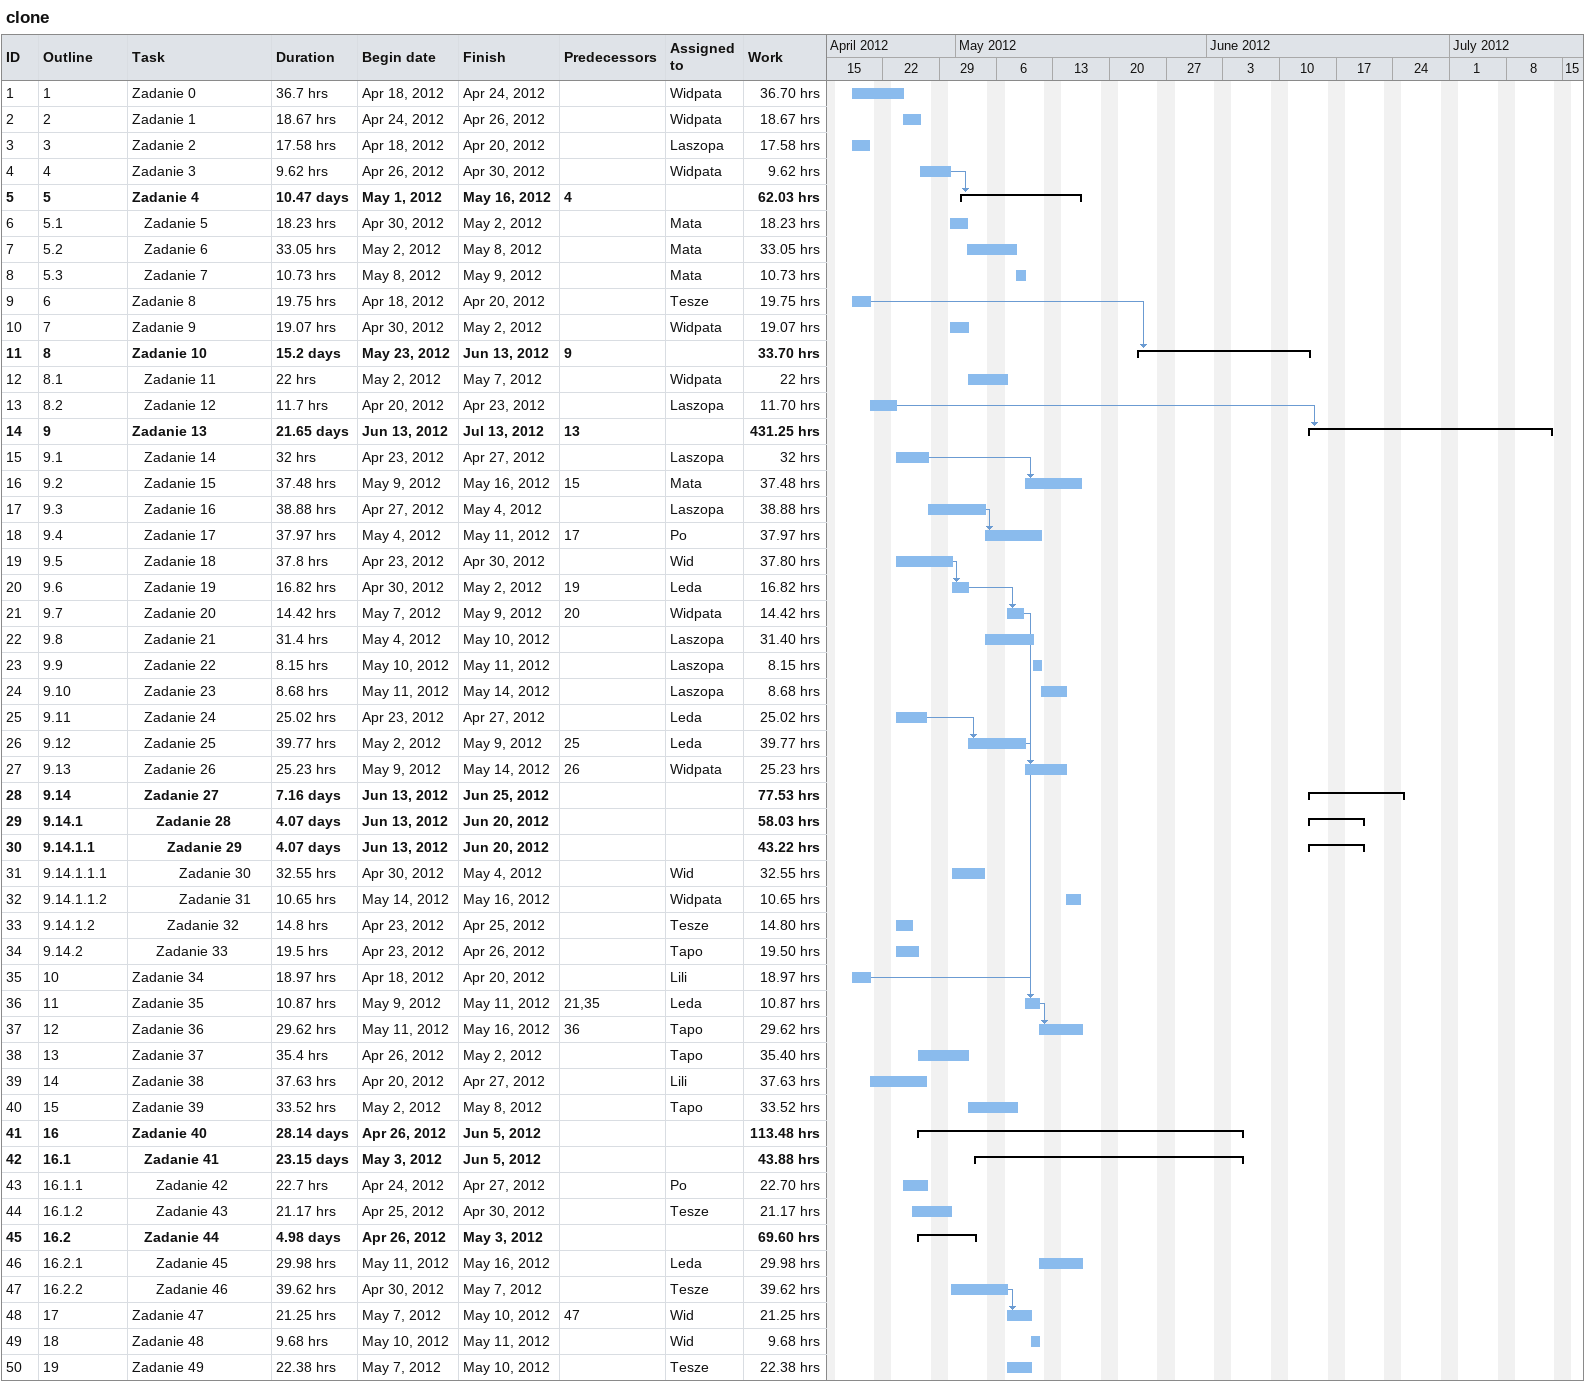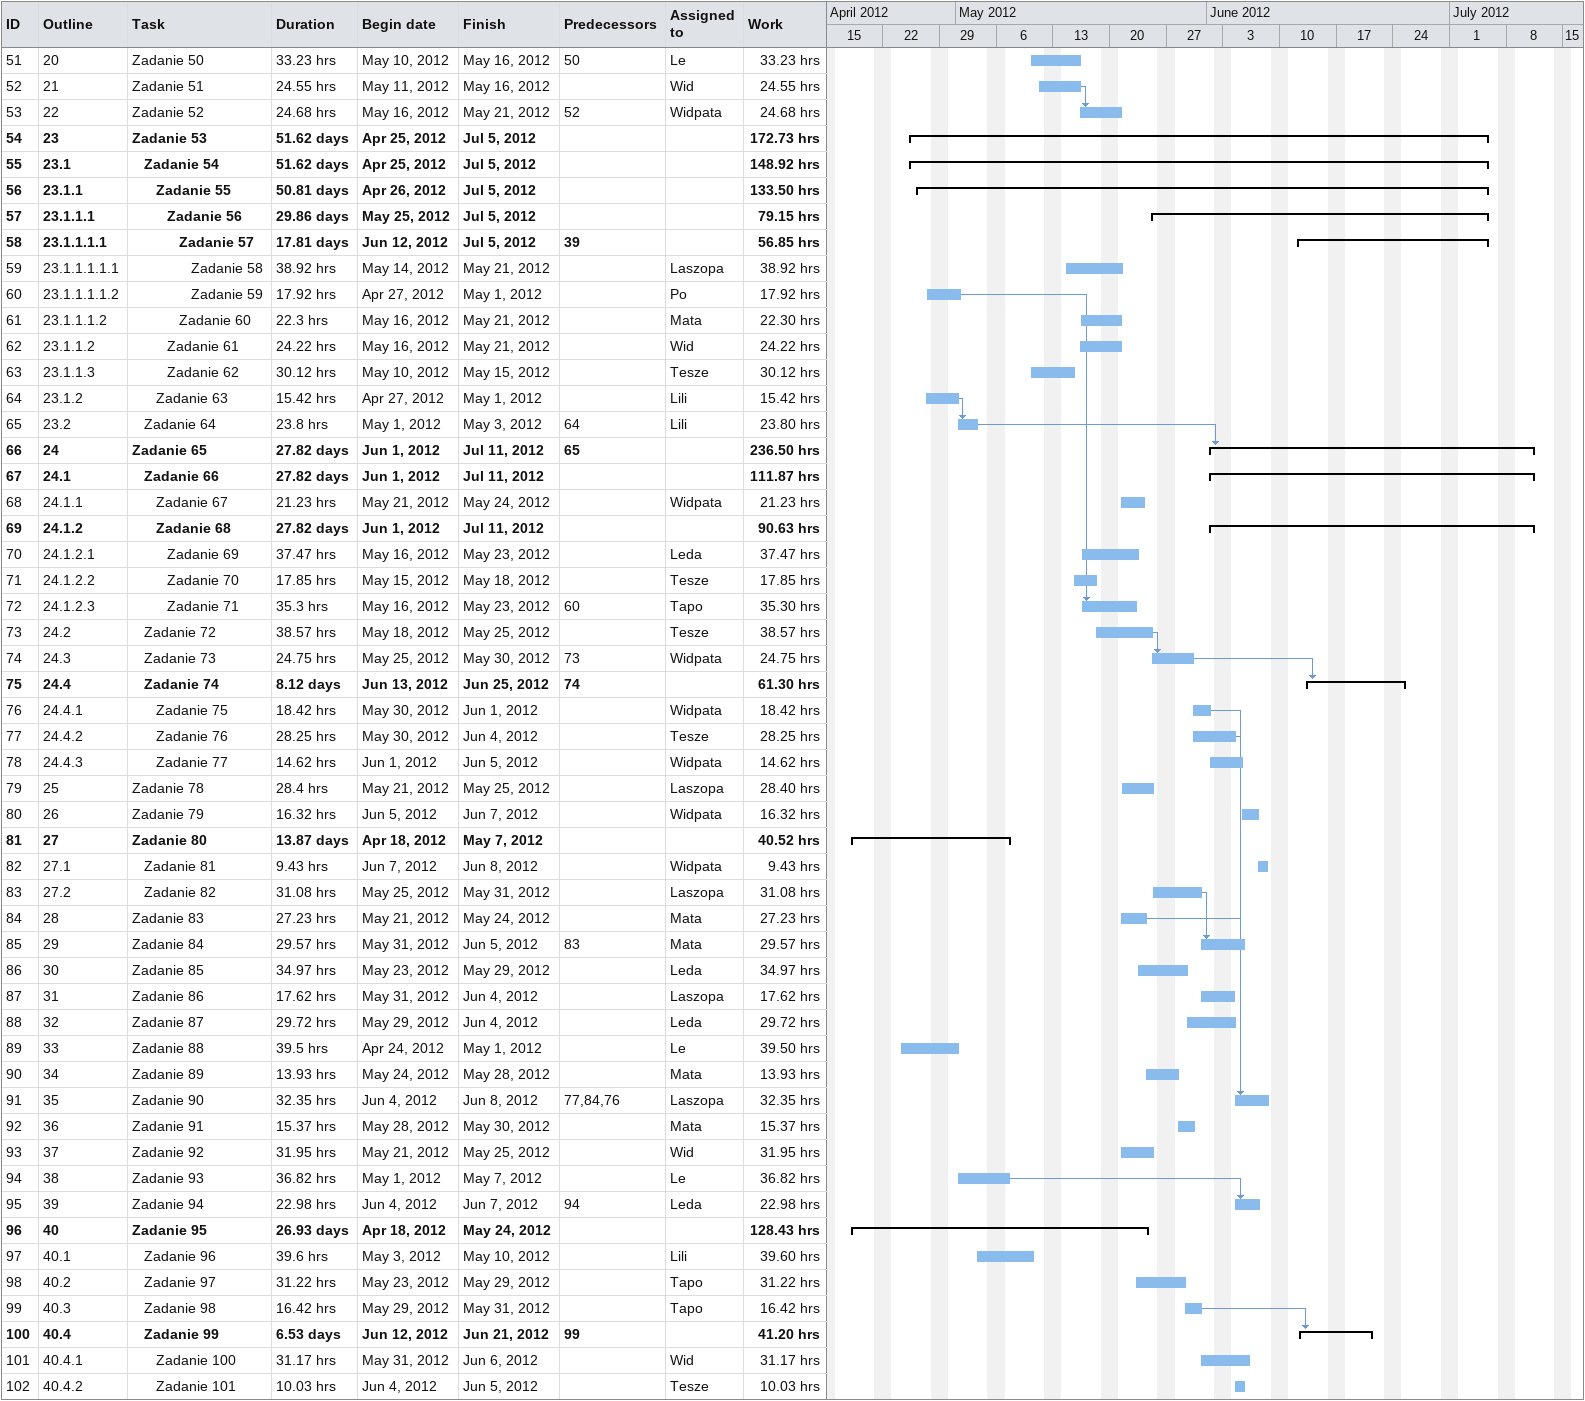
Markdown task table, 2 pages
clone

| ID | WBS | Task | Duration | Start | Finish | Predecessors | Resources | Work (h) |
|---|---|---|---|---|---|---|---|---|
| 1 | 1 | Zadanie 0 | 36.7h | 2012-04-18 | 2012-04-24 |  | Widpata | 36.70 |
| 2 | 2 | Zadanie 1 | 18.67h | 2012-04-24 | 2012-04-26 |  | Widpata | 18.67 |
| 3 | 3 | Zadanie 2 | 17.58h | 2012-04-18 | 2012-04-20 |  | Laszopa | 17.58 |
| 4 | 4 | Zadanie 3 | 9.62h | 2012-04-26 | 2012-04-30 |  | Widpata | 9.62 |
| 5 | 5 | **Zadanie 4** | 10.47d | 2012-05-01 | 2012-05-16 | 4 |  | 62.03 |
| 6 | 5.1 | Zadanie 5 | 18.23h | 2012-04-30 | 2012-05-02 |  | Mata | 18.23 |
| 7 | 5.2 | Zadanie 6 | 33.05h | 2012-05-02 | 2012-05-08 |  | Mata | 33.05 |
| 8 | 5.3 | Zadanie 7 | 10.73h | 2012-05-08 | 2012-05-09 |  | Mata | 10.73 |
| 9 | 6 | Zadanie 8 | 19.75h | 2012-04-18 | 2012-04-20 |  | Tesze | 19.75 |
| 10 | 7 | Zadanie 9 | 19.07h | 2012-04-30 | 2012-05-02 |  | Widpata | 19.07 |
| 11 | 8 | **Zadanie 10** | 15.2d | 2012-05-23 | 2012-06-13 | 9 |  | 33.70 |
| 12 | 8.1 | Zadanie 11 | 22h | 2012-05-02 | 2012-05-07 |  | Widpata | 22 |
| 13 | 8.2 | Zadanie 12 | 11.7h | 2012-04-20 | 2012-04-23 |  | Laszopa | 11.70 |
| 14 | 9 | **Zadanie 13** | 21.65d | 2012-06-13 | 2012-07-13 | 13 |  | 431.25 |
| 15 | 9.1 | Zadanie 14 | 32h | 2012-04-23 | 2012-04-27 |  | Laszopa | 32 |
| 16 | 9.2 | Zadanie 15 | 37.48h | 2012-05-09 | 2012-05-16 | 15 | Mata | 37.48 |
| 17 | 9.3 | Zadanie 16 | 38.88h | 2012-04-27 | 2012-05-04 |  | Laszopa | 38.88 |
| 18 | 9.4 | Zadanie 17 | 37.97h | 2012-05-04 | 2012-05-11 | 17 | Po | 37.97 |
| 19 | 9.5 | Zadanie 18 | 37.8h | 2012-04-23 | 2012-04-30 |  | Wid | 37.80 |
| 20 | 9.6 | Zadanie 19 | 16.82h | 2012-04-30 | 2012-05-02 | 19 | Leda | 16.82 |
| 21 | 9.7 | Zadanie 20 | 14.42h | 2012-05-07 | 2012-05-09 | 20 | Widpata | 14.42 |
| 22 | 9.8 | Zadanie 21 | 31.4h | 2012-05-04 | 2012-05-10 |  | Laszopa | 31.40 |
| 23 | 9.9 | Zadanie 22 | 8.15h | 2012-05-10 | 2012-05-11 |  | Laszopa | 8.15 |
| 24 | 9.10 | Zadanie 23 | 8.68h | 2012-05-11 | 2012-05-14 |  | Laszopa | 8.68 |
| 25 | 9.11 | Zadanie 24 | 25.02h | 2012-04-23 | 2012-04-27 |  | Leda | 25.02 |
| 26 | 9.12 | Zadanie 25 | 39.77h | 2012-05-02 | 2012-05-09 | 25 | Leda | 39.77 |
| 27 | 9.13 | Zadanie 26 | 25.23h | 2012-05-09 | 2012-05-14 | 26 | Widpata | 25.23 |
| 28 | 9.14 | **Zadanie 27** | 7.16d | 2012-06-13 | 2012-06-25 |  |  | 77.53 |
| 29 | 9.14.1 | **Zadanie 28** | 4.07d | 2012-06-13 | 2012-06-20 |  |  | 58.03 |
| 30 | 9.14.1.1 | **Zadanie 29** | 4.07d | 2012-06-13 | 2012-06-20 |  |  | 43.22 |
| 31 | 9.14.1.1.1 | Zadanie 30 | 32.55h | 2012-04-30 | 2012-05-04 |  | Wid | 32.55 |
| 32 | 9.14.1.1.2 | Zadanie 31 | 10.65h | 2012-05-14 | 2012-05-16 |  | Widpata | 10.65 |
| 33 | 9.14.1.2 | Zadanie 32 | 14.8h | 2012-04-23 | 2012-04-25 |  | Tesze | 14.80 |
| 34 | 9.14.2 | Zadanie 33 | 19.5h | 2012-04-23 | 2012-04-26 |  | Tapo | 19.50 |
| 35 | 10 | Zadanie 34 | 18.97h | 2012-04-18 | 2012-04-20 |  | Lili | 18.97 |
| 36 | 11 | Zadanie 35 | 10.87h | 2012-05-09 | 2012-05-11 | 21, 35 | Leda | 10.87 |
| 37 | 12 | Zadanie 36 | 29.62h | 2012-05-11 | 2012-05-16 | 36 | Tapo | 29.62 |
| 38 | 13 | Zadanie 37 | 35.4h | 2012-04-26 | 2012-05-02 |  | Tapo | 35.40 |
| 39 | 14 | Zadanie 38 | 37.63h | 2012-04-20 | 2012-04-27 |  | Lili | 37.63 |
| 40 | 15 | Zadanie 39 | 33.52h | 2012-05-02 | 2012-05-08 |  | Tapo | 33.52 |
| 41 | 16 | **Zadanie 40** | 28.14d | 2012-04-26 | 2012-06-05 |  |  | 113.48 |
| 42 | 16.1 | **Zadanie 41** | 23.15d | 2012-05-03 | 2012-06-05 |  |  | 43.88 |
| 43 | 16.1.1 | Zadanie 42 | 22.7h | 2012-04-24 | 2012-04-27 |  | Po | 22.70 |
| 44 | 16.1.2 | Zadanie 43 | 21.17h | 2012-04-25 | 2012-04-30 |  | Tesze | 21.17 |
| 45 | 16.2 | **Zadanie 44** | 4.98d | 2012-04-26 | 2012-05-03 |  |  | 69.60 |
| 46 | 16.2.1 | Zadanie 45 | 29.98h | 2012-05-11 | 2012-05-16 |  | Leda | 29.98 |
| 47 | 16.2.2 | Zadanie 46 | 39.62h | 2012-04-30 | 2012-05-07 |  | Tesze | 39.62 |
| 48 | 17 | Zadanie 47 | 21.25h | 2012-05-07 | 2012-05-10 | 47 | Wid | 21.25 |
| 49 | 18 | Zadanie 48 | 9.68h | 2012-05-10 | 2012-05-11 |  | Wid | 9.68 |
| 50 | 19 | Zadanie 49 | 22.38h | 2012-05-07 | 2012-05-10 |  | Tesze | 22.38 |
| 51 | 20 | Zadanie 50 | 33.23h | 2012-05-10 | 2012-05-16 | 50 | Le | 33.23 |
| 52 | 21 | Zadanie 51 | 24.55h | 2012-05-11 | 2012-05-16 |  | Wid | 24.55 |
| 53 | 22 | Zadanie 52 | 24.68h | 2012-05-16 | 2012-05-21 | 52 | Widpata | 24.68 |
| 54 | 23 | **Zadanie 53** | 51.62d | 2012-04-25 | 2012-07-05 |  |  | 172.73 |
| 55 | 23.1 | **Zadanie 54** | 51.62d | 2012-04-25 | 2012-07-05 |  |  | 148.92 |
| 56 | 23.1.1 | **Zadanie 55** | 50.81d | 2012-04-26 | 2012-07-05 |  |  | 133.50 |
| 57 | 23.1.1.1 | **Zadanie 56** | 29.86d | 2012-05-25 | 2012-07-05 |  |  | 79.15 |
| 58 | 23.1.1.1.1 | **Zadanie 57** | 17.81d | 2012-06-12 | 2012-07-05 | 39 |  | 56.85 |
| 59 | 23.1.1.1.1.1 | Zadanie 58 | 38.92h | 2012-05-14 | 2012-05-21 |  | Laszopa | 38.92 |
| 60 | 23.1.1.1.1.2 | Zadanie 59 | 17.92h | 2012-04-27 | 2012-05-01 |  | Po | 17.92 |
| 61 | 23.1.1.1.2 | Zadanie 60 | 22.3h | 2012-05-16 | 2012-05-21 |  | Mata | 22.30 |
| 62 | 23.1.1.2 | Zadanie 61 | 24.22h | 2012-05-16 | 2012-05-21 |  | Wid | 24.22 |
| 63 | 23.1.1.3 | Zadanie 62 | 30.12h | 2012-05-10 | 2012-05-15 |  | Tesze | 30.12 |
| 64 | 23.1.2 | Zadanie 63 | 15.42h | 2012-04-27 | 2012-05-01 |  | Lili | 15.42 |
| 65 | 23.2 | Zadanie 64 | 23.8h | 2012-05-01 | 2012-05-03 | 64 | Lili | 23.80 |
| 66 | 24 | **Zadanie 65** | 27.82d | 2012-06-01 | 2012-07-11 | 65 |  | 236.50 |
| 67 | 24.1 | **Zadanie 66** | 27.82d | 2012-06-01 | 2012-07-11 |  |  | 111.87 |
| 68 | 24.1.1 | Zadanie 67 | 21.23h | 2012-05-21 | 2012-05-24 |  | Widpata | 21.23 |
| 69 | 24.1.2 | **Zadanie 68** | 27.82d | 2012-06-01 | 2012-07-11 |  |  | 90.63 |
| 70 | 24.1.2.1 | Zadanie 69 | 37.47h | 2012-05-16 | 2012-05-23 |  | Leda | 37.47 |
| 71 | 24.1.2.2 | Zadanie 70 | 17.85h | 2012-05-15 | 2012-05-18 |  | Tesze | 17.85 |
| 72 | 24.1.2.3 | Zadanie 71 | 35.3h | 2012-05-16 | 2012-05-23 | 60 | Tapo | 35.30 |
| 73 | 24.2 | Zadanie 72 | 38.57h | 2012-05-18 | 2012-05-25 |  | Tesze | 38.57 |
| 74 | 24.3 | Zadanie 73 | 24.75h | 2012-05-25 | 2012-05-30 | 73 | Widpata | 24.75 |
| 75 | 24.4 | **Zadanie 74** | 8.12d | 2012-06-13 | 2012-06-25 | 74 |  | 61.30 |
| 76 | 24.4.1 | Zadanie 75 | 18.42h | 2012-05-30 | 2012-06-01 |  | Widpata | 18.42 |
| 77 | 24.4.2 | Zadanie 76 | 28.25h | 2012-05-30 | 2012-06-04 |  | Tesze | 28.25 |
| 78 | 24.4.3 | Zadanie 77 | 14.62h | 2012-06-01 | 2012-06-05 |  | Widpata | 14.62 |
| 79 | 25 | Zadanie 78 | 28.4h | 2012-05-21 | 2012-05-25 |  | Laszopa | 28.40 |
| 80 | 26 | Zadanie 79 | 16.32h | 2012-06-05 | 2012-06-07 |  | Widpata | 16.32 |
| 81 | 27 | **Zadanie 80** | 13.87d | 2012-04-18 | 2012-05-07 |  |  | 40.52 |
| 82 | 27.1 | Zadanie 81 | 9.43h | 2012-06-07 | 2012-06-08 |  | Widpata | 9.43 |
| 83 | 27.2 | Zadanie 82 | 31.08h | 2012-05-25 | 2012-05-31 |  | Laszopa | 31.08 |
| 84 | 28 | Zadanie 83 | 27.23h | 2012-05-21 | 2012-05-24 |  | Mata | 27.23 |
| 85 | 29 | Zadanie 84 | 29.57h | 2012-05-31 | 2012-06-05 | 83 | Mata | 29.57 |
| 86 | 30 | Zadanie 85 | 34.97h | 2012-05-23 | 2012-05-29 |  | Leda | 34.97 |
| 87 | 31 | Zadanie 86 | 17.62h | 2012-05-31 | 2012-06-04 |  | Laszopa | 17.62 |
| 88 | 32 | Zadanie 87 | 29.72h | 2012-05-29 | 2012-06-04 |  | Leda | 29.72 |
| 89 | 33 | Zadanie 88 | 39.5h | 2012-04-24 | 2012-05-01 |  | Le | 39.50 |
| 90 | 34 | Zadanie 89 | 13.93h | 2012-05-24 | 2012-05-28 |  | Mata | 13.93 |
| 91 | 35 | Zadanie 90 | 32.35h | 2012-06-04 | 2012-06-08 | 77, 84, 76 | Laszopa | 32.35 |
| 92 | 36 | Zadanie 91 | 15.37h | 2012-05-28 | 2012-05-30 |  | Mata | 15.37 |
| 93 | 37 | Zadanie 92 | 31.95h | 2012-05-21 | 2012-05-25 |  | Wid | 31.95 |
| 94 | 38 | Zadanie 93 | 36.82h | 2012-05-01 | 2012-05-07 |  | Le | 36.82 |
| 95 | 39 | Zadanie 94 | 22.98h | 2012-06-04 | 2012-06-07 | 94 | Leda | 22.98 |
| 96 | 40 | **Zadanie 95** | 26.93d | 2012-04-18 | 2012-05-24 |  |  | 128.43 |
| 97 | 40.1 | Zadanie 96 | 39.6h | 2012-05-03 | 2012-05-10 |  | Lili | 39.60 |
| 98 | 40.2 | Zadanie 97 | 31.22h | 2012-05-23 | 2012-05-29 |  | Tapo | 31.22 |
| 99 | 40.3 | Zadanie 98 | 16.42h | 2012-05-29 | 2012-05-31 |  | Tapo | 16.42 |
| 100 | 40.4 | **Zadanie 99** | 6.53d | 2012-06-12 | 2012-06-21 | 99 |  | 41.20 |
| 101 | 40.4.1 | Zadanie 100 | 31.17h | 2012-05-31 | 2012-06-06 |  | Wid | 31.17 |
| 102 | 40.4.2 | Zadanie 101 | 10.03h | 2012-06-04 | 2012-06-05 |  | Tesze | 10.03 |
